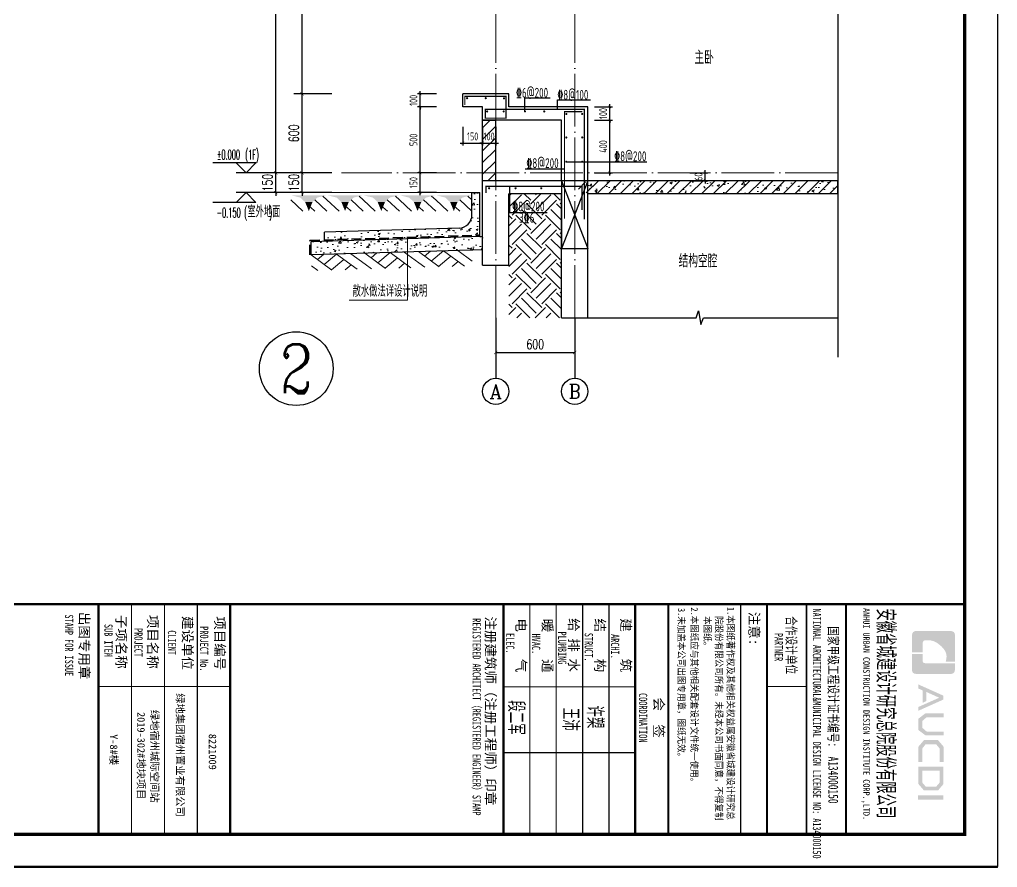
# Model space of a CAD drawing. Extents: x -668857 to 154266, y -275694 to 291306.
# Drawn here: x -14718 to -7293, y 140926 to 147362 of the extents above; entities that cross this region are included whole.
import ezdxf
from ezdxf.enums import TextEntityAlignment as Align

# ---------------------------------------------------------------- set-up
doc = ezdxf.new("R2010")
doc.units = 0
doc.header["$LTSCALE"] = 1000
doc.linetypes.add('DASH', pattern=[0.35, 0.25, -0.1])
doc.linetypes.add('DOTE', pattern=[2.42, 2, -0.2, 0.02, -0.2])
doc.layers.get('0').update_dxf_attribs({"linetype": 'CONTINUOUS'})
doc.layers.get('DEFPOINTS').update_dxf_attribs({"linetype": 'CONTINUOUS'})
for name, color, linetype in [('A-AXIS_TEXT', 7, 'CONTINUOUS'), ('AXIS', 3, 'CONTINUOUS'), ('COLUMN', 4, 'CONTINUOUS'), ('DIM', 2, 'CONTINUOUS'), ('DIM_ELEV', 3, 'CONTINUOUS'), ('DIM_IDEN', 67, 'CONTINUOUS'), ('DIM_SYMB', 3, 'CONTINUOUS'), ('PUB_DIM', 3, 'CONTINUOUS'), ('PUB_TEXT', 2, 'CONTINUOUS'), ('REIN', 6, 'CONTINUOUS'), ('S-大样-砼线', 7, 'CONTINUOUS'), ('S-引出线', 40, 'CONTINUOUS'), ('TEXT', 2, 'CONTINUOUS'), ('WALL', 5, 'CONTINUOUS'), ('yichutu', 7, 'CONTINUOUS'), ('图签文字', 4, 'CONTINUOUS')]:
    doc.layers.add(name, color=color, linetype=linetype)
for name, color, linetype, lineweight in [('AXIS_TEXT', 7, 'CONTINUOUS', 20), ('DOTE', 19, 'DOTE', 9), ('PUB_HATCH', 8, 'CONTINUOUS', 9), ('图框', 9, 'CONTINUOUS', 18), ('图签', 147, 'CONTINUOUS', 18), ('填充', 251, 'CONTINUOUS', 5), ('平面-排水沟', 86, 'CONTINUOUS', 15), ('立面-中轮廓线', 30, 'CONTINUOUS', 35), ('粉刷', 251, 'CONTINUOUS', 9)]:
    doc.layers.add(name, color=color, linetype=linetype, lineweight=lineweight)
doc.styles.add('_TCH_AXIS', font='COMPLEX', dxfattribs={"bigfont": 'GBCBIG'})
doc.styles.add('_TCH_DIM', font='SIMPLEX.shx', dxfattribs={"width": 0.7, "bigfont": 'GBCBIG.shx'})
doc.styles.add('_TCH_DIM_T3', font='SIMPLEX', dxfattribs={"width": 0.705882, "bigfont": 'GBCBIG'})
doc.styles.add('COMPLEX', font='COMPLEX')
doc.styles.add('DIM_FONT_T3', font='SIMPLEX', dxfattribs={"width": 0.705882, "bigfont": 'GBCBIG'})
doc.styles.add('HT', font='simhei.ttf')
doc.styles.add('TSSD_DIMENSION', font='Tssdeng.shx', dxfattribs={"width": 0.7, "bigfont": 'tssdchn.shx'})
doc.styles.add('TSSD_REIN', font='tssdeng.shx', dxfattribs={"width": 0.7, "height": 300, "bigfont": 'tssdchn.shx'})
doc.styles.add('宋体', font='', dxfattribs={"height": 50})
doc.styles.add('建筑图签-1', font='simhei.ttf', dxfattribs={"width": 0.7})
doc.styles.add('建筑图签-2', font='TXT.shx', dxfattribs={"width": 0.5, "bigfont": 'HZTXT.shx'})
doc.styles.get('宋体').set_extended_font_data('SimSun')
doc.dimstyles.new('_TCH_ARCH&&25', dxfattribs={"dimtxt": 74.375, "dimasz": 25, "dimexe": 62.5, "dimexo": 75, "dimgap": 25, "dimtad": 1, "dimdec": 0, "dimzin": 0, "dimdsep": 46, "dimtxsty": '_TCH_DIM_T3', "dimblk": 'ARCHTICK', "dimcen": 0.09, "dimclrt": 7, "dimazin": 0, "dimtfac": 1, "dimtdec": 0, "dimtix": 1, "dimtmove": 2, "dimatfit": 3, "dimldrblk": 'ARCHTICK', "dimfxl": 0, "dimtolj": 1, "dimtzin": 0, "dimarcsym": 0})
doc.dimstyles.new('TSSD_20_20', dxfattribs={"dimtxt": 60, "dimasz": 20, "dimexe": 20, "dimexo": 50, "dimgap": 20, "dimtad": 1, "dimdec": 0, "dimzin": 0, "dimdsep": 46, "dimtxsty": 'TSSD_DIMENSION', "dimblk": 'ARCHTICK', "dimblk1": 'ARCHTICK', "dimblk2": 'ARCHTICK', "dimcen": 0, "dimdle": 20, "dimclrt": 7, "dimadec": 0, "dimazin": 0, "dimtfac": 1, "dimtdec": 0, "dimtix": 1, "dimtmove": 2, "dimatfit": 3, "dimfxl": 0, "dimtolj": 1, "dimtzin": 0, "dimarcsym": 0})
pattern_1 = [(50, (28072.99, 249033.25), (143.452037, -12.550427), [15, -165]), (355, (28072.99, 249033.25), (-27.750267, 150.438427), [12, -132]), (100.4514, (28084.94, 249032.2), (115.701876, 137.88791), [12.74804, -140.22842]), (46.1842, (28072.99, 249073.25), (213.44821, -33.1038), [22.5, -247.5]), (96.6356, (28090.77, 249070.5), (186.93254, 194.82357), [19.12206, -210.3426]), (351.1842, (28072.99, 249073.25), (186.93239, 194.82372), [18, -198]), (21, (28092.99, 249063.25), (119.38141, -80.52378), [15, -165]), (326, (28092.99, 249063.25), (48.663066, 145.03001), [12, -132]), (71.4514, (28102.93, 249056.54), (168.044526, 64.5061), [12.74804, -140.22842]), (37.5, (28072.986, 249033.25), (2.431971, 66.578771), [0, -130.4, 0, -134, 0, -132.5]), (7.5, (28072.986, 249033.25), (52.613907, 78.882342), [0, -76.4, 0, -127.4, 0, -50.5]), (327.5, (28028.386, 249033.25), (106.764487, -4.510974), [0, -50, 0, -156, 0, -207]), (317.5, (28008.39, 249033.25), (116.637234, 20.020996), [0, -65, 0, -103.6, 0, -147])]

# ---------------------------------------------------------------- blocks, each defined once
blk = doc.blocks.new('$LINEPAT$素土夯实')
at = {"color": 0}
for p, q in [((0, -210), (210, 0)), ((120, -300), (420, 0)), ((420, 0), (608, -188)), ((495, -300), (795, 0)), ((615, 0), (705, -90)), ((315, -105), (502, -293)), ((210, -210), (300, -300)), ((705, -300), (795, -210))]:
    blk.add_line(p, q, dxfattribs=at)
blk = doc.blocks.new('$LinePat$自然土壤')
at = {"color": 0}
for p, q in [((0, -90), (71, -19)), ((0, -300), (211, -89)), ((420, -300), (630, -90)), ((210, -300), (286, -224))]:
    blk.add_line(p, q, dxfattribs=at)
for points in [[(0, 0), (630, 0), (168, -45), (462, -45)], [(168, -45), (462, -45), (252, -132), (378, -132)], [(252, -132), (378, -132), (315, -300)]]:
    blk.add_solid(points, dxfattribs=at)
blk = doc.blocks.new('sanshui')
at = {"layer": '粉刷'}
h = blk.add_hatch(dxfattribs=at)
h.set_pattern_fill('混凝土', color=256, scale=20)
h.set_pattern_definition(pattern_1)
edge = h.paths.add_edge_path()
edge.add_line((346317.8, 427329.6), (346257.8, 427329.6))
edge.add_line((346257.8, 427329.6), (346257.8, 427160.3))
edge.add_arc((346157.8, 427160.3), 100, 271.71836, 360, ccw=False)
edge.add_line((346160.8, 427060.3), (345137.8, 427029.6))
edge.add_line((345137.8, 427029.6), (345137.8, 426969.6))
edge.add_line((345137.8, 426969.6), (346317.8, 427005))
edge.add_line((346317.8, 427005), (346317.8, 427329.6))
h = blk.add_hatch(dxfattribs=at)
h.set_pattern_fill('混凝土', color=256, scale=20)
h.set_pattern_definition(pattern_1)
h.paths.add_polyline_path([(346337.8, 426895.6), (346337.8, 426995.6), (345037.8, 426956.6), (345037.8, 426856.6)])
at = {"layer": 'COLUMN'}
for p, q in [((346257.8, 427329.6), (346317.8, 427329.6)), ((346257.8, 427160.3), (346257.8, 427329.6)), ((346317.8, 426995), (346317.8, 427329.6)), ((346160.8, 427060.3), (345137.8, 427029.6)), ((345137.8, 426959.6), (345137.8, 427029.6)), ((346338.1, 426995.6), (345037.8, 426956.6)), ((345037.8, 426856.6), (345037.8, 426956.6)), ((346338.1, 426895.6), (345037.8, 426856.6))]:
    blk.add_line(p, q, dxfattribs=at)
blk.add_arc((346157.8, 427160.3), 100, 271.71836, 0, dxfattribs=at)
at = {"layer": '立面-中轮廓线', "linetype": 'DASH', "ltscale": 0.3}
blk.add_lwpolyline([(345027.8, 426856.6), (345027.8, 426966.3), (346317.8, 427005)], dxfattribs=at)
at = {"layer": '粉刷'}
blk.add_line((344881.5, 427329.6), (346257.8, 427329.6), dxfattribs=at)
at = {"layer": '粉刷', "yscale": 0.4, "zscale": 0.4}
for name, p, xscale, rotation in [('$LinePat$自然土壤', (345156.8, 427309.6), -0.4369306507241237, 359.9999999999903), ('$LinePat$自然土壤', (345432, 427309.6), -0.4369306507241237, 359.9999999999903), ('$LinePat$自然土壤', (345707.3, 427309.6), -0.4369306507241237, 359.9999999999903), ('$LinePat$自然土壤', (345982.6, 427309.6), -0.4369306507241237, 359.9999999999903), ('$LinePat$自然土壤', (346257.8, 427309.6), -0.4369306507241237, 359.9999999999903), ('$LINEPAT$素土夯实', (345444.5, 426868.8), -0.5117605352322558, 1.718358001643932), ('$LINEPAT$素土夯实', (345851.2, 426881), -0.5117605352322558, 1.718358001643932), ('$LINEPAT$素土夯实', (346257.8, 426893.2), -0.5117605352322558, 1.718358001643932)]:
    blk.add_blockref(name, p, dxfattribs=dict(at, xscale=xscale, rotation=rotation))
blk = doc.blocks.new('院标1')
h = blk.add_hatch(color=150)
h.dxf.hatch_style = 1
edge = h.paths.add_edge_path()
edge.add_spline(control_points=[(116373, 648379), (116379, 648379), (116382, 648379), (116391, 648379), (116391, 648379), (116391, 648379), (116616, 648379), (116616, 648379), (116616, 648379), (116616, 648379), (116616, 648054), (116616, 648054), (116616, 648054), (116616, 648054), (116108, 648054), (116108, 648054), (116108, 648054), (116028, 648054), (115963, 648111), (115963, 648199), (115963, 648199), (115963, 648199), (115963, 649215), (115963, 649215), (115963, 649215), (115963, 649295), (116018, 649360), (116108, 649360), (116108, 649360), (116108, 649360), (116897, 649360), (116897, 649360), (116897, 649360), (116897, 649360), (116897, 649080), (116897, 649080), (116897, 649080), (116897, 649080), (116566, 649140), (116356, 648859), (116356, 648859), (116245, 648719), (116240, 648545), (116247, 648466), (116247, 648466), (116254, 648386), (116247, 648466), (116247, 648466), (116247, 648466), (116247, 648466), (116258, 648374), (116373, 648379)], knot_values=[0, 0, 0, 0, 0.071429, 0.071429, 0.071429, 0.107143, 0.142857, 0.142857, 0.142857, 0.178571, 0.214286, 0.214286, 0.214286, 0.25, 0.285714, 0.285714, 0.285714, 0.321429, 0.357143, 0.357143, 0.357143, 0.392857, 0.428571, 0.428571, 0.428571, 0.464286, 0.5, 0.5, 0.5, 0.535714, 0.571429, 0.571429, 0.571429, 0.607143, 0.642857, 0.642857, 0.642857, 0.678571, 0.714286, 0.714286, 0.714286, 0.75, 0.785714, 0.785714, 0.785714, 0.821429, 0.857143, 0.857143, 0.857143, 0.928571, 1, 1, 1, 1], degree=3, periodic=0)
h = blk.add_hatch(color=150)
h.dxf.hatch_style = 1
edge = h.paths.add_edge_path()
edge.add_spline(control_points=[(117268, 649215), (117268, 649215), (117268, 648199), (117268, 648199), (117268, 648199), (117268, 648114), (117212, 648054), (117123, 648054), (117123, 648054), (117123, 648054), (116663, 648054), (116663, 648054), (116663, 648054), (116663, 648054), (116663, 648379), (116663, 648379), (116663, 648379), (116663, 648379), (116865, 648379), (116865, 648379), (116865, 648379), (116907, 648379), (116941, 648413), (116941, 648455), (116941, 648455), (116941, 648455), (116941, 649360), (116941, 649360), (116941, 649360), (116941, 649360), (117123, 649360), (117123, 649360), (117123, 649360), (117204, 649360), (117268, 649306), (117268, 649215)], knot_values=[0, 0, 0, 0, 0.1, 0.1, 0.1, 0.15, 0.2, 0.2, 0.2, 0.25, 0.3, 0.3, 0.3, 0.35, 0.4, 0.4, 0.4, 0.45, 0.5, 0.5, 0.5, 0.55, 0.6, 0.6, 0.6, 0.65, 0.7, 0.7, 0.7, 0.75, 0.8, 0.8, 0.8, 0.9, 1, 1, 1, 1], degree=3, periodic=0)
blk = doc.blocks.new('GFDDDDRG')
at = {"layer": '图框'}
h = blk.add_hatch(color=256, dxfattribs=at)
h.paths.add_polyline_path([(922489, -158906), (922489, -158969), (922104, -158969), (922104, -158906)])
h.paths.add_polyline_path([(922431, -158530), (922168, -158530), (922168, -158710), (922221, -158772), (922380, -158772), (922431, -158712)], flags=16)
h.paths.add_polyline_path([(922490, -158471), (922109, -158471), (922109, -158732), (922194, -158831), (922408, -158831), (922490, -158733)])
h.paths.add_polyline_path([(922492, -158399), (922434, -158399), (922434, -158196), (922378, -158129), (922219, -158129), (922167, -158196), (922167, -158400), (922107, -158400), (922107, -158169), (922194, -158067), (922408, -158067), (922492, -158166)])
h.paths.add_polyline_path([(922491, -157658), (922491, -157718), (922235, -157718), (922170, -157775), (922170, -157880), (922235, -157937), (922491, -157937), (922491, -157994), (922217, -157994), (922108, -157912), (922108, -157743), (922218, -157658)])
h.paths.add_polyline_path([(922490, -157392), (922490, -157450), (922108, -157621), (922108, -157564), (922425, -157423), (922231, -157335), (922231, -157471), (922173, -157501), (922173, -157311), (922107, -157282), (922107, -157220)])
for p, q in [((920410, -156002), (920410, -159502)), ((921010, -156002), (921010, -159502)), ((921010, -156002), (921010, -159502))]:
    blk.add_line(p, q, dxfattribs=at)
blk.add_lwpolyline([(923310, -107437), (923310, -159999), (893610, -159999), (893610, -107437)], close=True, dxfattribs=at)
blk.add_lwpolyline([(923310, -107437), (923310, -159999), (893610, -159999), (893610, -107437)], close=True, dxfattribs=at)
at = {"layer": '图框', "const_width": 50}
blk.add_lwpolyline([(894110, -159499), (922810, -159499), (922810, -108687), (894110, -108687)], close=True, dxfattribs=at)
at = {"layer": '图框'}
for points, const_width in [([(894110, -156002), (922810, -156002)], 35), ([(909660, -159502), (909660, -156002)], 35), ([(910160, -156002), (910160, -159502)], 17.5), ([(910660, -156002), (910660, -159502)], 17.5), ([(911160, -156002), (911160, -159502)], 17.5), ([(911660, -156002), (911660, -159502)], 35), ([(911660, -156002), (911660, -159502)], 35), ([(915810, -156006), (915810, -159506)], 35), ([(916210, -156006), (916210, -159506)], 17.5), ([(916610, -156006), (916610, -159506)], 17.5), ([(917010, -156006), (917010, -159506)], 17.5), ([(917410, -156006), (917410, -159506)], 17.5), ([(917810, -156006), (917810, -159506)], 35), ([(917810, -156006), (917810, -159506)], 35), ([(918310, -156006), (918310, -159506)], 30), ([(919410, -156002), (919410, -159502)], 17.5), ([(919810, -156002), (919810, -159502)], 30), ([(919810, -156002), (919810, -159502)], 30), ([(920410, -156002), (920410, -159502)], 30), ([(920410, -156002), (920410, -159502)], 30), ([(921010, -156002), (921010, -159502)], 30), ([(909660, -157252), (911660, -157252)], 17.5), ([(917810, -157256), (915810, -157256)], 17.5), ([(920410, -157252), (919810, -157252)], 17.5), ([(917810, -158256), (915810, -158256)], 17.5)]:
    blk.add_lwpolyline(points, dxfattribs=dict(at, const_width=const_width))
at = {"xscale": 0.5, "yscale": 0.5, "zscale": 0.5, "rotation": 270}
blk.add_blockref('院标1', (597985, -98428), dxfattribs=at)
at = {"layer": '图框'}
for s, height, style, width, p in [('3.未加盖本公司出图专用章，图纸无效。', 105, 'HT', 0.88, (918459, -156061)), (' 2.本图纸应与其他相关配套设计文件统一使用。 ', 105, 'HT', 0.88, (918656, -155989)), ('1.本图纸著作权及其他相关权益属安徽省城建设计研究总', 105, 'HT', 0.88, (919206, -156045)), ('ANHUI URBAN CONSTRUCTION DESIGN INSTITUTE CORP.,LTD.', 100, '建筑图签-1', 0.91, (921271, -156061)), ('STAMP FOR ISSUE', 125, '建筑图签-1', 0.7, (909150, -156158)), ('本图纸。', 105, 'HT', 0.88, (918854, -156184)), ('院股份有限公司所有。未经本公司书面同意，不得复制', 105, 'HT', 0.88, (919029, -156184)), ('NATIONAL ARCHITECTURAL&MUNICIPAL DESIGN LICENSE NO: A134000150', 125, '建筑图签-1', 0.6, (920507, -156070)), ('SUB ITEM', 125, '建筑图签-1', 0.7, (909748, -156303)), ('PROJECT No.', 125, '建筑图签-1', 0.7, (911202, -156337, -899)), ('REGISTERED ARCHITECT（REGISTERED ENGINEER）STAMP', 125, '建筑图签-1', 0.7, (915339, -156216)), ('PROJECT', 125, '建筑图签-1', 0.7, (910203, -156366)), ('CLIENT', 125, '建筑图签-1', 0.7, (910713, -156399)), ('ELEC.', 125, '建筑图签-1', 0.7, (915850, -156441)), ('HVAC.', 125, '建筑图签-1', 0.7, (916242, -156449)), ('PLUMBING', 125, '建筑图签-1', 0.7, (916639, -156417)), ('STRUCT.', 125, '建筑图签-1', 0.7, (917042, -156437)), ('ARCHI.', 125, '建筑图签-1', 0.7, (917441, -156457)), ('PARTNER', 125, '建筑图签-1', 0.6, (919927, -156439)), ('COORDINATION', 125, '建筑图签-1', 0.7, (917866, -157352))]:
    blk.add_text(s, height=height, rotation=270, dxfattribs=dict(at, style=style, width=width)).set_placement(p)
at = {"layer": '图签', "color": 2, "style": '宋体'}
for s, height, p in [('绿地集团宿州置业有限公司', 114.67, (910841, -157355)), ('2019-302#地块项目', 114.67, (910249, -157640)), ('绿地宿州城际空间站', 114.7, (910454, -157607)), ('Y-8#楼', 114.7, (909834, -157977)), ('8221009', 114.7, (911334, -157971))]:
    blk.add_text(s, height=height, rotation=270, dxfattribs=at).set_placement(p)
at = {"layer": '图签文字', "color": 7, "style": '建筑图签-1'}
for s, p in [('出图专用章', (909369, -156120)), ('子项名称', (909930, -156165)), ('项目名称', (910408, -156165)), ('建设单位', (910937, -156182)), ('项目编号', (911426, -156186)), ('注册建筑师（注册工程师）印章', (915537, -156190)), ('给 排 水', (916802, -156214)), ('注意:', (919541, -156118)), ('电    气', (916001, -156219)), ('暖    通', (916401, -156224)), ('结    构', (917199, -156219)), ('建    筑', (917593, -156217)), ('会  签', (918094, -157419))]:
    blk.add_text(s, height=150, rotation=270, dxfattribs=at).set_placement(p)
for s, height, width, p in [('合作设计单位', 150, 0.7, (920105, -156184)), ('安徽省城建设计研究总院股份有限公司', 250, 0.55, (921498, -156066)), ('国家甲级工程设计证书编号:  A134000150', 150, 0.7, (920743, -156338))]:
    blk.add_text(s, height=height, rotation=270, dxfattribs=dict(at, width=width)).set_placement(p)
at = {"layer": '图签文字', "color": 1, "style": '建筑图签-2', "width": 0.7}
for s, p in [('段二军', (915876, -157462)), ('许槊', (917074, -157539)), ('王沛', (916703, -157575))]:
    blk.add_text(s, height=250, rotation=270, dxfattribs=at).set_placement(p)
blk = doc.blocks.new('yct-1051-594-26275-14850-25-1002.0')
at = {"layer": 'yichutu', "color": 7}
blk.add_lwpolyline([(0, 0), (0, 14850), (26275, 14850), (26275, 0)], close=True, dxfattribs=at)
blk = doc.blocks.new('_ArchTick')
at = {"color": 0, "linetype": 'ByBlock', "const_width": 0.15}
blk.add_lwpolyline([(-0.5, -0.5), (0.5, 0.5)], dxfattribs=at)
blk = doc.blocks.new('*D2352')
at = {"layer": 'DEFPOINTS', "color": 0}
for p in [(-9678.4, 146199), (-9512.4, 146199), (-9678.4, 146139)]:
    blk.add_point(p, dxfattribs=at)
at = {"layer": 'DIM', "color": 0, "lineweight": -2}
for p, q in [((-9628.4, 146199), (-9492.4, 146199)), ((-9512.4, 146199), (-9512.4, 146219)), ((-9512.4, 146139), (-9512.4, 146199)), ((-9628.4, 146139), (-9492.4, 146139)), ((-9512.4, 146139), (-9512.4, 146119))]:
    blk.add_line(p, q, dxfattribs=at)
at = {"layer": 'DIM', "color": 0, "lineweight": -2, "xscale": 20, "yscale": 20, "zscale": 20}
for p, rotation in [((-9512.4, 146199), 270), ((-9512.4, 146139), 90)]:
    blk.add_blockref('_ArchTick', p, dxfattribs=dict(at, rotation=rotation))
at = {"layer": 'DIM', "color": 7, "insert": (-9562.4, 146169), "char_height": 60, "attachment_point": 5, "rotation": 90, "style": 'TSSD_DIMENSION'}
blk.add_mtext('\\A1;60', dxfattribs=at)
blk = doc.blocks.new('*D3311')
at = {"layer": 'DEFPOINTS', "color": 0}
for p in [(-11352.6, 146599), (-11202.6, 146599), (-11202.6, 146425.3)]:
    blk.add_point(p, dxfattribs=at)
at = {"layer": 'DIM', "color": 0, "lineweight": -2}
for p, q in [((-11352.6, 146549), (-11352.6, 146405.3)), ((-11202.6, 146549), (-11202.6, 146405.3)), ((-11372.6, 146425.3), (-11182.6, 146425.3))]:
    blk.add_line(p, q, dxfattribs=at)
at = {"layer": 'DIM', "color": 0, "lineweight": -2, "xscale": 20, "yscale": 20, "zscale": 20, "rotation": 180}
blk.add_blockref('_ArchTick', (-11352.6, 146425.3), dxfattribs=at)
at = {"layer": 'DIM', "color": 0, "lineweight": -2, "xscale": 20, "yscale": 20, "zscale": 20}
blk.add_blockref('_ArchTick', (-11202.6, 146425.3), dxfattribs=at)
at = {"layer": 'DIM', "color": 7, "insert": (-11277.6, 146475.3), "char_height": 60, "attachment_point": 5, "style": 'TSSD_DIMENSION'}
blk.add_mtext('\\A1;150', dxfattribs=at)
blk = doc.blocks.new('*D3312')
at = {"layer": 'DEFPOINTS', "color": 0}
for p in [(-11202.6, 146599), (-11102.6, 146599), (-11102.6, 146425.3)]:
    blk.add_point(p, dxfattribs=at)
at = {"layer": 'DIM', "color": 0, "lineweight": -2}
for p, q in [((-11202.6, 146549), (-11202.6, 146405.3)), ((-11102.6, 146549), (-11102.6, 146405.3)), ((-11202.6, 146425.3), (-11222.6, 146425.3)), ((-11202.6, 146425.3), (-11102.6, 146425.3)), ((-11102.6, 146425.3), (-11082.6, 146425.3))]:
    blk.add_line(p, q, dxfattribs=at)
at = {"layer": 'DIM', "color": 0, "lineweight": -2, "xscale": 20, "yscale": 20, "zscale": 20}
blk.add_blockref('_ArchTick', (-11202.6, 146425.3), dxfattribs=at)
at = {"layer": 'DIM', "color": 0, "lineweight": -2, "xscale": 20, "yscale": 20, "zscale": 20, "rotation": 180}
blk.add_blockref('_ArchTick', (-11102.6, 146425.3), dxfattribs=at)
at = {"layer": 'DIM', "color": 7, "insert": (-11152.6, 146475.3), "char_height": 60, "attachment_point": 5, "style": 'TSSD_DIMENSION'}
blk.add_mtext('\\A1;100', dxfattribs=at)
blk = doc.blocks.new('*D3313')
at = {"layer": 'AXIS', "color": 0, "lineweight": -2}
for p, q in [((-11102.6, 145024), (-11102.6, 144772.5)), ((-10502.7, 145024), (-10502.7, 144772.5)), ((-11102.6, 144835), (-10502.7, 144835))]:
    blk.add_line(p, q, dxfattribs=at)
at = {"layer": 'DEFPOINTS', "color": 0}
for p in [(-11102.6, 145099), (-10502.7, 145099), (-10502.7, 144835)]:
    blk.add_point(p, dxfattribs=at)
at = {"layer": 'AXIS', "color": 0, "lineweight": -2, "xscale": 25, "yscale": 25, "zscale": 25, "rotation": 180}
blk.add_blockref('_ArchTick', (-11102.6, 144835), dxfattribs=at)
at = {"layer": 'AXIS', "color": 0, "lineweight": -2, "xscale": 25, "yscale": 25, "zscale": 25}
blk.add_blockref('_ArchTick', (-10502.7, 144835), dxfattribs=at)
at = {"layer": 'AXIS', "color": 7, "insert": (-10802.7, 144897.2), "char_height": 74.38, "attachment_point": 5, "style": '_TCH_DIM_T3'}
blk.add_mtext('\\A1;600', dxfattribs=at)
blk = doc.blocks.new('*D3317')
at = {"layer": 'DEFPOINTS', "color": 0}
for p in [(-11677.2, 146799), (-11502.6, 146799), (-11502.6, 146699)]:
    blk.add_point(p, dxfattribs=at)
at = {"layer": 'DIM', "color": 0, "lineweight": -2}
for p, q in [((-11552.6, 146799), (-11697.2, 146799)), ((-11677.2, 146799), (-11677.2, 146819)), ((-11677.2, 146699), (-11677.2, 146799)), ((-11552.6, 146699), (-11697.2, 146699)), ((-11677.2, 146699), (-11677.2, 146679))]:
    blk.add_line(p, q, dxfattribs=at)
at = {"layer": 'DIM', "color": 0, "lineweight": -2, "xscale": 20, "yscale": 20, "zscale": 20}
for p, rotation in [((-11677.2, 146799), 270), ((-11677.2, 146699), 90)]:
    blk.add_blockref('_ArchTick', p, dxfattribs=dict(at, rotation=rotation))
at = {"layer": 'DIM', "color": 7, "insert": (-11727.2, 146749), "char_height": 60, "attachment_point": 5, "rotation": 90, "style": 'TSSD_DIMENSION'}
blk.add_mtext('\\A1;100', dxfattribs=at)
blk = doc.blocks.new('*D3318')
at = {"layer": 'DEFPOINTS', "color": 0}
for p in [(-11677.2, 146699), (-11502.6, 146699), (-11502.6, 146199)]:
    blk.add_point(p, dxfattribs=at)
at = {"layer": 'DIM', "color": 0, "lineweight": -2}
for p, q in [((-11677.2, 146179), (-11677.2, 146719)), ((-11552.6, 146699), (-11697.2, 146699)), ((-11552.6, 146199), (-11697.2, 146199))]:
    blk.add_line(p, q, dxfattribs=at)
at = {"layer": 'DIM', "color": 0, "lineweight": -2, "xscale": 20, "yscale": 20, "zscale": 20}
for p, rotation in [((-11677.2, 146699), 90), ((-11677.2, 146199), 270)]:
    blk.add_blockref('_ArchTick', p, dxfattribs=dict(at, rotation=rotation))
at = {"layer": 'DIM', "color": 7, "insert": (-11727.2, 146449), "char_height": 60, "attachment_point": 5, "rotation": 90, "style": 'TSSD_DIMENSION'}
blk.add_mtext('\\A1;500', dxfattribs=at)
blk = doc.blocks.new('*D3319')
at = {"layer": 'DEFPOINTS', "color": 0}
for p in [(-11677.2, 146199), (-11502.6, 146199), (-11502.6, 146049)]:
    blk.add_point(p, dxfattribs=at)
at = {"layer": 'DIM', "color": 0, "lineweight": -2}
for p, q in [((-11552.6, 146199), (-11697.2, 146199)), ((-11677.2, 146029), (-11677.2, 146219)), ((-11552.6, 146049), (-11697.2, 146049))]:
    blk.add_line(p, q, dxfattribs=at)
at = {"layer": 'DIM', "color": 0, "lineweight": -2, "xscale": 20, "yscale": 20, "zscale": 20}
for p, rotation in [((-11677.2, 146199), 90), ((-11677.2, 146049), 270)]:
    blk.add_blockref('_ArchTick', p, dxfattribs=dict(at, rotation=rotation))
at = {"layer": 'DIM', "color": 7, "insert": (-11727.2, 146124), "char_height": 60, "attachment_point": 5, "rotation": 90, "style": 'TSSD_DIMENSION'}
blk.add_mtext('\\A1;150', dxfattribs=at)
blk = doc.blocks.new('*D3320')
at = {"layer": 'DEFPOINTS', "color": 0}
for p in [(-10402.6, 146699), (-10236.7, 146699), (-10402.6, 146599)]:
    blk.add_point(p, dxfattribs=at)
at = {"layer": 'DIM', "color": 0, "lineweight": -2}
for p, q in [((-10236.7, 146699), (-10236.7, 146719)), ((-10352.6, 146699), (-10216.7, 146699)), ((-10236.7, 146599), (-10236.7, 146699)), ((-10352.6, 146599), (-10216.7, 146599)), ((-10236.7, 146599), (-10236.7, 146579))]:
    blk.add_line(p, q, dxfattribs=at)
at = {"layer": 'DIM', "color": 0, "lineweight": -2, "xscale": 20, "yscale": 20, "zscale": 20}
for p, rotation in [((-10236.7, 146699), 270), ((-10236.7, 146599), 90)]:
    blk.add_blockref('_ArchTick', p, dxfattribs=dict(at, rotation=rotation))
at = {"layer": 'DIM', "color": 7, "insert": (-10286.7, 146649), "char_height": 60, "attachment_point": 5, "rotation": 90, "style": 'TSSD_DIMENSION'}
blk.add_mtext('\\A1;100', dxfattribs=at)
blk = doc.blocks.new('*D3321')
at = {"layer": 'DEFPOINTS', "color": 0}
for p in [(-12572.8, 146199), (-12272.8, 146199), (-12272.8, 146048.6)]:
    blk.add_point(p, dxfattribs=at)
at = {"layer": 'PUB_DIM', "color": 0, "lineweight": -2}
for p, q in [((-12347.8, 146199), (-12635.3, 146199)), ((-12572.8, 146199), (-12572.8, 146224)), ((-12572.8, 146048.6), (-12572.8, 146199)), ((-12347.8, 146048.6), (-12635.3, 146048.6)), ((-12572.8, 146048.6), (-12572.8, 146023.6))]:
    blk.add_line(p, q, dxfattribs=at)
at = {"layer": 'PUB_DIM', "color": 0, "lineweight": -2, "xscale": 25, "yscale": 25, "zscale": 25}
for p, rotation in [((-12572.8, 146199), 270), ((-12572.8, 146048.6), 90)]:
    blk.add_blockref('_ArchTick', p, dxfattribs=dict(at, rotation=rotation))
at = {"layer": 'PUB_DIM', "color": 7, "insert": (-12635, 146123.8), "char_height": 74.38, "attachment_point": 5, "rotation": 90, "style": '_TCH_DIM_T3'}
blk.add_mtext('\\A1;150', dxfattribs=at)
blk = doc.blocks.new('*D3322')
at = {"layer": 'DEFPOINTS', "color": 0}
for p in [(-12572.8, 146799), (-12272.8, 146799), (-12272.8, 146199)]:
    blk.add_point(p, dxfattribs=at)
at = {"layer": 'PUB_DIM', "color": 0, "lineweight": -2}
for p, q in [((-12347.8, 146799), (-12635.3, 146799)), ((-12572.8, 146199), (-12572.8, 146799)), ((-12347.8, 146199), (-12635.3, 146199))]:
    blk.add_line(p, q, dxfattribs=at)
at = {"layer": 'PUB_DIM', "color": 0, "lineweight": -2, "xscale": 25, "yscale": 25, "zscale": 25}
for p, rotation in [((-12572.8, 146799), 90), ((-12572.8, 146199), 270)]:
    blk.add_blockref('_ArchTick', p, dxfattribs=dict(at, rotation=rotation))
at = {"layer": 'PUB_DIM', "color": 7, "insert": (-12635, 146499), "char_height": 74.38, "attachment_point": 5, "rotation": 90, "style": '_TCH_DIM_T3'}
blk.add_mtext('\\A1;600', dxfattribs=at)
blk = doc.blocks.new('*D3323')
at = {"layer": 'DEFPOINTS', "color": 0}
for p in [(-12572.8, 148499), (-12272.8, 148499), (-12272.8, 146799)]:
    blk.add_point(p, dxfattribs=at)
at = {"layer": 'PUB_DIM', "color": 0, "lineweight": -2}
for p, q in [((-12347.8, 148499), (-12635.3, 148499)), ((-12572.8, 146799), (-12572.8, 148499)), ((-12347.8, 146799), (-12635.3, 146799))]:
    blk.add_line(p, q, dxfattribs=at)
at = {"layer": 'PUB_DIM', "color": 0, "lineweight": -2, "xscale": 25, "yscale": 25, "zscale": 25}
for p, rotation in [((-12572.8, 148499), 90), ((-12572.8, 146799), 270)]:
    blk.add_blockref('_ArchTick', p, dxfattribs=dict(at, rotation=rotation))
at = {"layer": 'PUB_DIM', "color": 7, "insert": (-12635, 147649), "char_height": 74.38, "attachment_point": 5, "rotation": 90, "style": '_TCH_DIM_T3'}
blk.add_mtext('\\A1;1700', dxfattribs=at)
blk = doc.blocks.new('*D3341')
at = {"layer": 'DEFPOINTS', "color": 0}
for p in [(-12772.8, 146199), (-12272.8, 146199), (-12272.8, 146048.6)]:
    blk.add_point(p, dxfattribs=at)
at = {"layer": 'PUB_DIM', "color": 0, "lineweight": -2}
for p, q in [((-12347.8, 146199), (-12835.3, 146199)), ((-12772.8, 146199), (-12772.8, 146224)), ((-12772.8, 146048.6), (-12772.8, 146199)), ((-12347.8, 146048.6), (-12835.3, 146048.6)), ((-12772.8, 146048.6), (-12772.8, 146023.6))]:
    blk.add_line(p, q, dxfattribs=at)
at = {"layer": 'PUB_DIM', "color": 0, "lineweight": -2, "xscale": 25, "yscale": 25, "zscale": 25}
for p, rotation in [((-12772.8, 146199), 270), ((-12772.8, 146048.6), 90)]:
    blk.add_blockref('_ArchTick', p, dxfattribs=dict(at, rotation=rotation))
at = {"layer": 'PUB_DIM', "color": 7, "insert": (-12835, 146123.8), "char_height": 74.38, "attachment_point": 5, "rotation": 90, "style": '_TCH_DIM_T3'}
blk.add_mtext('\\A1;150', dxfattribs=at)
blk = doc.blocks.new('*D3342')
at = {"layer": 'DEFPOINTS', "color": 0}
for p in [(-12772.8, 149099), (-12272.8, 149099), (-12272.8, 146199)]:
    blk.add_point(p, dxfattribs=at)
at = {"layer": 'PUB_DIM', "color": 0, "lineweight": -2}
for p, q in [((-12347.8, 149099), (-12835.3, 149099)), ((-12772.8, 146199), (-12772.8, 149099)), ((-12347.8, 146199), (-12835.3, 146199))]:
    blk.add_line(p, q, dxfattribs=at)
at = {"layer": 'PUB_DIM', "color": 0, "lineweight": -2, "xscale": 25, "yscale": 25, "zscale": 25}
for p, rotation in [((-12772.8, 149099), 90), ((-12772.8, 146199), 270)]:
    blk.add_blockref('_ArchTick', p, dxfattribs=dict(at, rotation=rotation))
at = {"layer": 'PUB_DIM', "color": 7, "insert": (-12835, 147649), "char_height": 74.38, "attachment_point": 5, "rotation": 90, "style": '_TCH_DIM_T3'}
blk.add_mtext('\\A1;2900', dxfattribs=at)
blk = doc.blocks.new('_AXISO')
blk.add_circle((0, 0), 0.5)
at = {"layer": 'A-AXIS_TEXT', "style": 'COMPLEX', "width": 1.041667}
blk.add_attdef('A', text='', height=0.56, dxfattribs=at).set_placement((-0.25, -0.28), (0.25, -0.28), align=Align.FIT)
blk = doc.blocks.new('20210809.02264474')
at = {"layer": 'REIN', "const_width": 9}
for points in [[(87154.5, 67468.2), (87154.5, 67535.4), (87466.6, 67535.4), (87466.6, 67369.4), (87309.3, 67369.4), (87309.3, 67436.6), (88061.9, 67436.6), (88061.9, 66601.6)], [(87910.8, 66607.2), (87910.8, 67418.4), (88045.5, 67418.4)], [(87315.3, 66801.7), (87315.3, 66852.1), (88043.8, 66852.1), (88043.8, 66672.6)]]:
    blk.add_lwpolyline(points, dxfattribs=at)
at = {"layer": 'REIN', "const_width": 8}
for points in [[(87167.8, 67520.8, 1), (87175.8, 67520.8, 1)], [(87309.3, 67520.8, 1), (87317.3, 67520.8, 1)], [(87447.5, 67519.9, 1), (87455.5, 67519.9, 1)], [(87319.5, 67419.9, 1), (87327.5, 67419.9, 1)], [(87445.5, 67419.9, 1), (87453.5, 67419.9, 1)], [(87606.9, 67419.9, 1), (87614.9, 67419.9, 1)], [(87752.9, 67419.9, 1), (87760.9, 67419.9, 1)], [(87920.5, 67400.7, 1), (87928.5, 67400.7, 1)], [(88041.3, 67400.7, 1), (88049.3, 67400.7, 1)], [(87920.5, 67222.4, 1), (87928.5, 67222.4, 1)], [(88041.3, 67222.4, 1), (88049.3, 67222.4, 1)], [(87920.5, 67038.2, 1), (87928.5, 67038.2, 1)], [(88041.3, 67038.2, 1), (88049.3, 67038.2, 1)], [(87334.7, 66837, 1), (87342.7, 66837, 1)], [(87535.2, 66837, 1), (87543.2, 66837, 1)], [(87730.4, 66837, 1), (87738.4, 66837, 1)]]:
    blk.add_lwpolyline(points, format="xyb", close=True, dxfattribs=at)
at = {"layer": 'S-引出线'}
for p, q in [((87610.9, 67419.9), (87610.9, 67523.1)), ((87610.9, 67523.1), (87803.1, 67523.1)), ((87613.5, 66985.2), (87910.8, 66985.2)), ((87924.5, 67038.2), (88536.4, 67038.2)), ((87493.6, 66852.1), (87493.6, 66653.9)), ((87493.6, 66653.9), (87778.8, 66653.9))]:
    blk.add_line(p, q, dxfattribs=at)
blk.add_lwpolyline([(87857.5, 67436.6), (87857.5, 67507.5), (88108.6, 67507.5)], dxfattribs=at)
at = {"layer": 'TEXT', "style": 'TSSD_REIN', "width": 0.7}
for s, p in [('%%1326@200', (87543, 67524.5)), ('%%1328@100', (87856.5, 67509)), ('%%1328@200', (88288.3, 67042.3)), ('%%1328@200', (87621.6, 66990.2)), ('%%1328@200', (87514, 66661)), ('3%%1326', (87566.3, 66575.2))]:
    blk.add_text(s, height=75, rotation=0, dxfattribs=at).set_placement(p)
blk = doc.blocks.new('20210809.03062775')
at = {"layer": 'S-大样-砼线'}
for p, q in [((87154.5, 67095.9), (87354.5, 66580.9)), ((87354.5, 67095.9), (87154.5, 66580.9))]:
    blk.add_line(p, q, dxfattribs=at)
blk.add_lwpolyline([(87354.5, 67095.9), (87154.5, 67095.9), (87154.5, 66580.9), (87354.5, 66580.9)], close=True, dxfattribs=at)
blk = doc.blocks.new('*D3435')
at = {"layer": 'DEFPOINTS', "color": 0}
for p in [(-10402.6, 146599), (-10236.7, 146599), (-10402.6, 146199)]:
    blk.add_point(p, dxfattribs=at)
at = {"layer": 'DIM', "color": 0, "lineweight": -2}
for p, q in [((-10352.6, 146599), (-10216.7, 146599)), ((-10236.7, 146179), (-10236.7, 146619)), ((-10352.6, 146199), (-10216.7, 146199))]:
    blk.add_line(p, q, dxfattribs=at)
at = {"layer": 'DIM', "color": 0, "lineweight": -2, "xscale": 20, "yscale": 20, "zscale": 20}
for p, rotation in [((-10236.7, 146599), 90), ((-10236.7, 146199), 270)]:
    blk.add_blockref('_ArchTick', p, dxfattribs=dict(at, rotation=rotation))
at = {"layer": 'DIM', "color": 7, "insert": (-10286.7, 146399), "char_height": 60, "attachment_point": 5, "rotation": 90, "style": 'TSSD_DIMENSION'}
blk.add_mtext('\\A1;400', dxfattribs=at)

msp = doc.modelspace()

# ---------------------------------------------------------------- hatches: boundary and pattern name
at = {"layer": 'PUB_HATCH'}
h = msp.add_hatch(dxfattribs=at)
h.set_pattern_fill('普通砖', color=256, scale=25, style=0)
h.set_pattern_definition([(45, (-562273.49, 314686.944), (-44.1941915, 44.1941915), [])])
h.paths.add_polyline_path([(-11202.64, 146139.03), (-11102.64, 146139.03), (-11102.64, 146599.03), (-11202.64, 146599.03)])
h = msp.add_hatch(dxfattribs=at)
h.set_pattern_fill('钢筋混凝土', color=256, scale=25, style=0)
h.set_pattern_definition([(45, (-562273.49, 314642.066), (-44.194174, 44.194174), []), (50, (-562273.49, 314642.07), (179.315046, -15.688034), [18.75, -206.25]), (355, (-562273.49, 314642.07), (-34.687833, 188.048033), [15, -165]), (100.4514, (-562258.55, 314640.76), (144.627345, 172.359886), [15.93505, -175.28553]), (46.1842, (-562273.49, 314692.07), (266.81026, -41.37975), [28.125, -309.375]), (96.6356, (-562251.25, 314688.62), (233.66568, 243.52947), [23.90257, -262.92825]), (351.1842, (-562273.5, 314692.07), (233.66549, 243.52965), [22.5, -247.5]), (21, (-562248.49, 314679.57), (149.226763, -100.654723), [18.75, -206.25]), (326, (-562248.49, 314679.57), (60.828833, 181.28751), [15, -165]), (71.4514, (-562236.05, 314671.18), (210.055657, 80.632624), [15.93505, -175.28553]), (37.5, (-562273.49, 314642.066), (3.039964, 83.2234635), [0, -163, 0, -167.5, 0, -165.625]), (7.5, (-562273.49, 314642.07), (65.767384, 98.602928), [0, -95.5, 0, -159.25, 0, -63.125]), (327.5, (-562329.24, 314642.066), (133.455609, -5.638718), [0, -62.5, 0, -195, 0, -258.75]), (317.5, (-562354.24, 314642.07), (145.796542, 25.026246), [0, -81.25, 0, -129.5, 0, -183.75])])
h.paths.add_polyline_path([(-8504.11, 146139.03), (-10402.64, 146139.03), (-10502.64, 146089.03), (-10402.64, 146039.03), (-8504.11, 146039.03)])
at = {"layer": '填充'}
h = msp.add_hatch(dxfattribs=at)
h.set_pattern_fill('EARTH', color=250, scale=50, angle=45, style=0)
h.set_pattern_definition([(45, (-1126100.91, -310094.34), (0, 224.506403), [158.75, -158.75]), (45, (-1126143, -310052.24), (0, 224.506403), [158.75, -158.75]), (45, (-1126185.1, -310010.15), (0, 224.506403), [158.75, -158.75]), (135, (-1126185.1, -309982.08), (-224.506403, 0), [158.75, -158.75]), (135, (-1126143, -309939.99), (-224.506403, 0), [158.75, -158.75]), (135, (-1126100.91, -309897.9), (-224.506403, 0), [158.75, -158.75])])
h.paths.add_polyline_path([(-10602.64, 145099.03), (-10602.64, 146039.04), (-11002.64, 146039.03), (-11002.64, 145099.03)])

# ---------------------------------------------------------------- linework, layer by layer
at = {"layer": 'AXIS'}
for p, q in [((-11102.67, 145099.03), (-11102.67, 144639.64)), ((-10502.67, 145099.03), (-10502.67, 144639.64))]:
    msp.add_line(p, q, dxfattribs=at)
at = {"layer": 'AXIS', "color": 6}
msp.add_circle((-12617.25, 144712.46), 280, dxfattribs=at)
at = {"layer": 'DIM_ELEV'}
for p, q in [((-12922.83, 146274.03), (-13250.83, 146274.03)), ((-12997.83, 146199.03), (-13072.83, 146274.03)), ((-12997.83, 146199.03), (-12922.83, 146274.03)), ((-12572.83, 146199.03), (-13072.83, 146199.03)), ((-12997.83, 146048.56), (-13072.83, 145973.56)), ((-12572.83, 146048.56), (-13072.83, 146048.56)), ((-12997.83, 146048.56), (-12922.83, 145973.56)), ((-12922.83, 145973.56), (-13250.83, 145973.56))]:
    msp.add_line(p, q, dxfattribs=at)
at = {"layer": 'DIM_SYMB'}
for points in [[(-8504.11, 164119.03), (-8504.11, 154487.16), (-8451.61, 154468.05), (-8556.61, 154449.54), (-8504.11, 154430.91), (-8504.11, 144799.03)], [(-10602.64, 145099.03), (-9581.5, 145099.03), (-9562.39, 145151.53), (-9543.88, 145046.53), (-9525.25, 145099.03), (-8504.11, 145099.03)]]:
    msp.add_lwpolyline(points, dxfattribs=at)
at = {"layer": 'DOTE', "color": 1, "linetype": 'DOTE', "ltscale": 0.2}
for p, q in [((-11102.64, 145099.03), (-11102.64, 164699.03)), ((-10502.64, 145099.03), (-10502.64, 164699.03)), ((-8504.11, 146199.03), (-12272.83, 146199.03))]:
    msp.add_line(p, q, dxfattribs=at)
at = {"layer": 'WALL'}
for p, q in [((-11002.64, 146799.03), (-11352.64, 146799.03)), ((-11352.64, 146699.03), (-11352.64, 146799.03)), ((-11002.64, 146699.03), (-11002.64, 146799.03)), ((-11202.64, 146699.03), (-11352.64, 146699.03)), ((-11202.64, 146599.03), (-11202.64, 146699.03)), ((-10402.64, 146699.03), (-11002.64, 146699.03)), ((-10402.64, 146139.03), (-10402.64, 146699.03)), ((-11095.95, 146599.03), (-11202.64, 146599.03)), ((-11202.64, 146139.03), (-11202.64, 146599.03)), ((-11202.64, 146599.03), (-11102.64, 146599.03)), ((-11102.64, 146139.03), (-11102.64, 146599.03)), ((-10602.64, 146599.03), (-11095.95, 146599.03)), ((-10602.64, 146139.03), (-10602.64, 146599.03)), ((-11202.64, 145499.03), (-11202.64, 146139.03)), ((-10602.64, 146139.03), (-11202.64, 146139.03)), ((-8504.11, 146139.03), (-10402.64, 146139.03)), ((-8504.11, 146039.03), (-8504.11, 146139.03)), ((-11002.64, 145499.03), (-11002.64, 146039.03)), ((-10602.64, 146039.03), (-11002.64, 146039.03)), ((-10602.64, 145099.03), (-10602.64, 146039.03)), ((-8504.11, 146039.03), (-10402.64, 146039.03)), ((-10402.64, 145099.03), (-10402.64, 146039.03)), ((-11202.64, 145499.03), (-11002.64, 145499.03)), ((-10602.64, 145099.03), (-10402.64, 145099.03))]:
    msp.add_line(p, q, dxfattribs=at)
at = {"layer": '平面-排水沟'}
for p, q in [((-11771.65, 145699.44), (-11771.65, 145231.6)), ((-11771.65, 145231.6), (-12215.78, 145231.6))]:
    msp.add_line(p, q, dxfattribs=at)
at = {"layer": '平面-排水沟', "const_width": 6.67}
msp.add_lwpolyline([(-11771.65, 145702.77, 1), (-11771.65, 145696.11, 1)], format="xyb", close=True, dxfattribs=at)

# ---------------------------------------------------------------- block references
at = {"xscale": 0.5, "yscale": 0.5, "zscale": 0.5}
msp.add_blockref('GFDDDDRG', (-468947.88, 220925.54), dxfattribs=at)
msp.add_blockref('sanshui', (-357540.76, -281280.6))
at = {"layer": 'AXIS'}
ref = msp.add_blockref('_AXISO', (-11102.67, 144539.64), dxfattribs=dict(at, xscale=200, yscale=200, zscale=200))
ref.add_attrib('A', 'A', dxfattribs={"layer": 'AXIS_TEXT', "height": 106.3, "style": '_TCH_AXIS'}).set_placement((-11148.22, 144486.49), (-11057.11, 144486.49), align=Align.FIT)
ref = msp.add_blockref('_AXISO', (-10502.67, 144539.64), dxfattribs=dict(at, xscale=200, yscale=200, zscale=200))
ref.add_attrib('A', 'B', dxfattribs={"layer": 'AXIS_TEXT', "height": 108.81, "style": '_TCH_AXIS'}).set_placement((-10546.71, 144485.23), (-10458.62, 144485.23), align=Align.FIT)
at = {"layer": 'DIM_IDEN'}
msp.add_blockref('20210809.03062775', (-97757.15, 79043.1), dxfattribs=at)
at = {"layer": 'REIN'}
msp.add_blockref('20210809.02264474', (-98491.28, 79244.88), dxfattribs=at)
at = {"layer": 'yichutu', "rotation": 270}
msp.add_blockref('yct-1051-594-26275-14850-25-1002.0', (-22142.99, 167207.06), dxfattribs=at)

# ---------------------------------------------------------------- texts
at = {"layer": 'AXIS_TEXT', "color": 6, "style": '_TCH_AXIS'}
msp.add_text('2', height=372.76, dxfattribs=at).set_placement((-12741.5, 144526.08), (-12493, 144526.08), align=Align.FIT)
at = {"layer": 'PUB_TEXT'}
for s, height, style, width, p in [('主卧', 100, 'TSSD_REIN', 0.7, (-9593.42, 147024.66)), ('%%P0.000', 74.375, '_TCH_DIM', 0.494118, (-13219.83, 146300.28)), ('(1F)', 74.375, '_TCH_DIM', 0.494118, (-13004.46, 146299.06)), ('-0.150', 74.375, '_TCH_DIM', 0.494118, (-13221.23, 145859.81)), ('(', 74.38, '_TCH_DIM', 0.494118, (-13012.51, 145861.04)), ('室外地面', 89.362, '_TCH_DIM', 0.7, (-12988.01, 145861.04)), (')', 74.38, '_TCH_DIM', 0.494118, (-12821.2, 145861.04)), ('结构空腔', 100, 'TSSD_REIN', 0.7, (-9713.62, 145480.45)), ('散水做法详设计说明', 89.362, 'DIM_FONT_T3', 0.705882, (-12189.53, 145257.85))]:
    msp.add_text(s, height=height, dxfattribs=dict(at, style=style, width=width)).set_placement(p)

# ---------------------------------------------------------------- dimensions: what is measured, and where the dimension line sits
at = {"layer": 'AXIS'}
dim = msp.add_aligned_dim(p1=(-11102.64, 145099.03), p2=(-10502.67, 145099.03), distance=-264.03, dimstyle='_TCH_ARCH&&25', dxfattribs=at)
dim.commit()
dim.dimension.update_dxf_attribs({"geometry": '*D3313', "text_midpoint": (-10802.65, 144897.19)})
at = {"layer": 'DIM'}
for p1, p2, distance, picture, middle in [((-11502.64, 146699.03), (-11502.64, 146799.03), 174.61, '*D3317', (-11727.25, 146749.03)), ((-11502.64, 146199.03), (-11502.64, 146699.03), 174.61, '*D3318', (-11727.25, 146449.03)), ((-10402.64, 146599.03), (-10402.64, 146699.03), -165.96, '*D3320', (-10286.68, 146649.03)), ((-11352.64, 146599.03), (-11202.64, 146599.03), -173.71, '*D3311', (-11277.64, 146475.32)), ((-11202.64, 146599.03), (-11102.64, 146599.03), -173.71, '*D3312', (-11152.64, 146475.32)), ((-10402.64, 146199.03), (-10402.64, 146599.03), -165.96, '*D3435', (-10286.68, 146399.03)), ((-11502.64, 146049.03), (-11502.64, 146199.03), 174.61, '*D3319', (-11727.25, 146124.03)), ((-9678.41, 146139.03), (-9678.41, 146199.03), -165.96, '*D2352', (-9562.45, 146169.03))]:
    dim = msp.add_aligned_dim(p1=p1, p2=p2, distance=distance, dimstyle='TSSD_20_20', dxfattribs=at)
    dim.commit()
    dim.dimension.update_dxf_attribs({"geometry": picture, "text_midpoint": middle})
at = {"layer": 'PUB_DIM'}
for p1, p2, distance, picture, middle in [((-12272.83, 146199.03), (-12272.83, 149099.03), 500, '*D3342', (-12835.02, 147649.03)), ((-12272.83, 146799.03), (-12272.83, 148499.03), 300, '*D3323', (-12635.02, 147649.03)), ((-12272.83, 146199.03), (-12272.83, 146799.03), 300, '*D3322', (-12635.02, 146499.03)), ((-12272.83, 146048.56), (-12272.83, 146199.03), 500, '*D3341', (-12835.02, 146123.8)), ((-12272.83, 146048.56), (-12272.83, 146199.03), 300, '*D3321', (-12635.02, 146123.8))]:
    dim = msp.add_aligned_dim(p1=p1, p2=p2, distance=distance, dimstyle='_TCH_ARCH&&25', dxfattribs=at)
    dim.commit()
    dim.dimension.update_dxf_attribs({"geometry": picture, "text_midpoint": middle})

doc.saveas('drawing.dxf')
